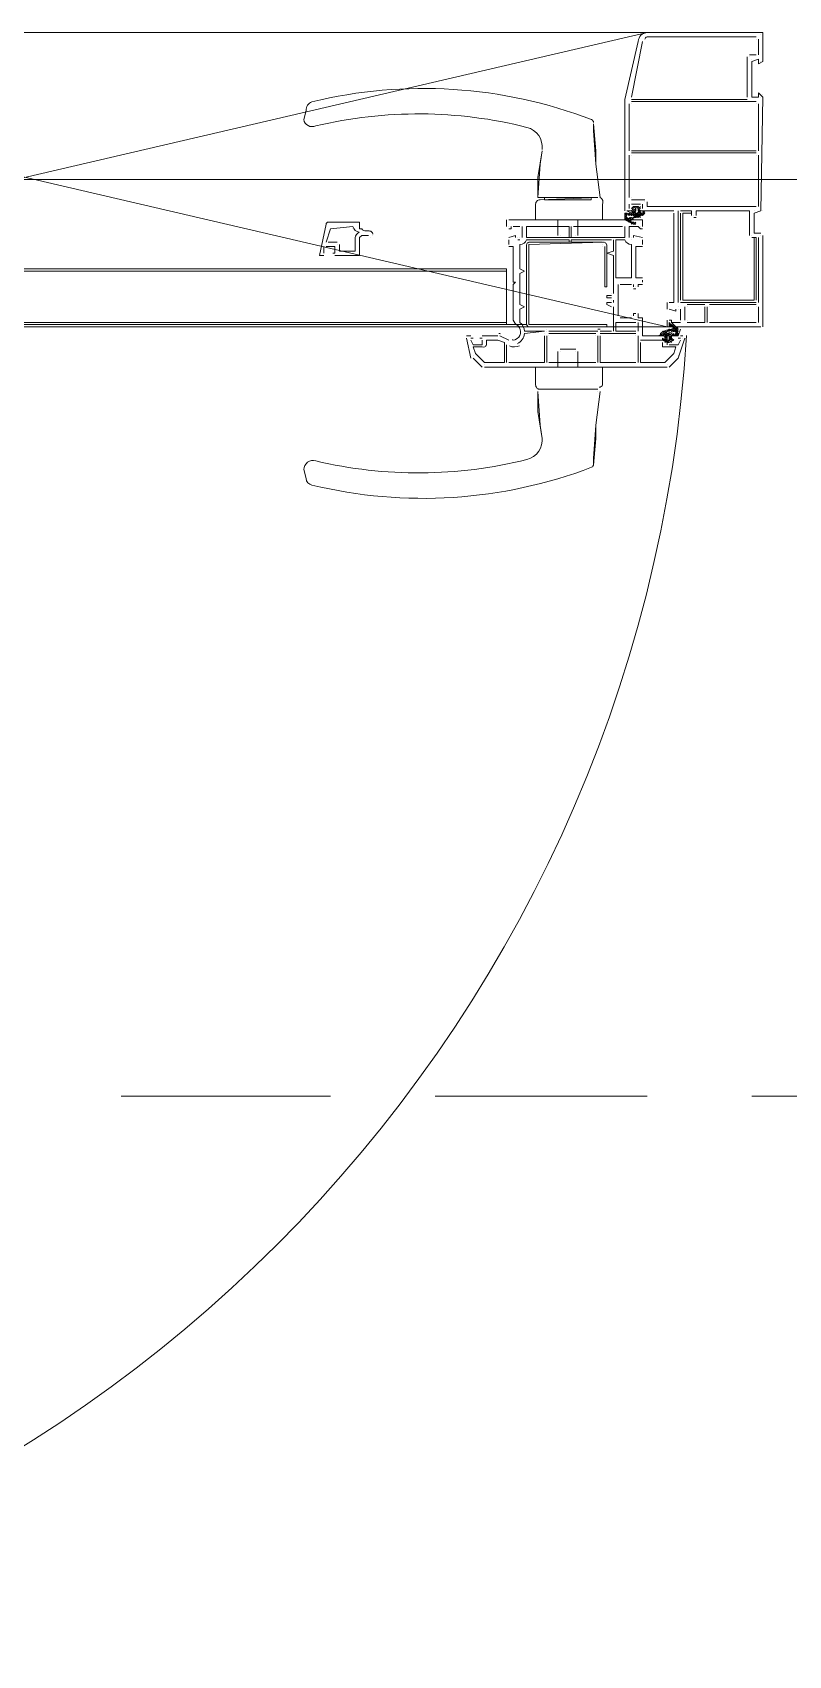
# Model space of a CAD drawing. Header units: millimetres. Extents: x 906 to 41302, y 848 to 28850.
# Drawn here: x 27244 to 27603, y 16711 to 17482 of the extents above; entities that cross this region are included whole.
import ezdxf

# ---------------------------------------------------------------- set-up
doc = ezdxf.new("R2010")
doc.units = ezdxf.units.MM
for name, color, linetype in [('PDF_X-단위세대$및$주동평면도$A-DOOR', 7, 'Continuous'), ('PDF_X-단위세대$및$주동평면도$A-FIN-INSL-HID', 7, 'Continuous'), ('PDF_X-단위세대$및$주동평면도$A-ST-AXIS-CEN', 7, 'Continuous')]:
    doc.layers.add(name, color=color, linetype=linetype)

msp = doc.modelspace()

# ---------------------------------------------------------------- linework, layer by layer
at = {"layer": 'PDF_X-단위세대$및$주동평면도$A-DOOR', "lineweight": 5}
for points in [[(26945.18, 17481.56), (27535.73, 17481.56), (26935.66, 17341.86), (27545.26, 17341.86)], [(27509.28, 17402.19), (27487.05, 17402.19), (27487.05, 17403.24), (27509.28, 17403.24)], [(27529.38, 17399.01), (27528.33, 17397.95), (27529.38, 17399.01), (27531.5, 17399.01), (27532.56, 17397.95), (27531.5, 17399.01), (27531.5, 17397.95), (27530.44, 17399.01)], [(27531.5, 17399.01), (27530.44, 17399.01)], [(27525.15, 17395.84), (27526.21, 17394.78)], [(27526.21, 17393.72), (27525.15, 17392.66)], [(27526.21, 17395.84), (27527.27, 17394.78)], [(27527.27, 17393.72), (27528.33, 17392.66)], [(27528.33, 17393.72), (27529.38, 17392.66)], [(27498.69, 17384.19), (27498.69, 17389.49), (27478.58, 17389.49), (27478.58, 17384.19)], [(27011.86, 17369.38), (27469.06, 17369.38), (27469.06, 17368.32), (27011.86, 17368.32)], [(27469.06, 17368.32), (27011.86, 17368.32), (27011.86, 17343.98), (27469.06, 17343.98)], [(27011.86, 17368.32), (27469.06, 17368.32), (27469.06, 17343.98), (27011.86, 17343.98)], [(27011.86, 17343.98), (27469.06, 17343.98), (27469.06, 17342.92), (27011.86, 17342.92)], [(27546.32, 17340.8), (27547.38, 17339.74)], [(27548.43, 17342.92), (27547.38, 17341.86)], [(27547.38, 17340.8), (27548.43, 17339.74)], [(27483.88, 17311.17), (27484.93, 17295.29), (27485.99, 17288.94), (27483.88, 17301.64)]]:
    msp.add_lwpolyline(points, close=True, dxfattribs=at)
at = {"layer": 'PDF_X-단위세대$및$주동평면도$A-DOOR', "lineweight": 9}
for points in [[(27525.15, 17396.89), (27525.15, 17449.81), (27531.5, 17477.33, -0.364335), (27535.73, 17481.56), (27589.71, 17481.56), (27590.77, 17481.56), (27590.77, 17480.5), (27590.77, 17467.8), (27588.65, 17466.74), (27588.65, 17468.86), (27585.48, 17467.8), (27585.48, 17450.87), (27588.65, 17450.87), (27588.65, 17452.99), (27590.77, 17450.87), (27589.71, 17396.89), (27586.53, 17395.84), (27586.53, 17386.31), (27589.71, 17386.31)], [(27534.74, 17478.31, -0.332082), (27535.73, 17479.44), (27587.59, 17479.44)]]:
    msp.add_lwpolyline(points, format="xyb", dxfattribs=at)
for points in [[(27528.33, 17450.87), (27533.62, 17477.33)], [(27531.5, 17477.33), (27531.5, 17477.33)], [(27533.62, 17477.33), (27533.62, 17477.33)], [(27535.73, 17481.56), (27535.73, 17481.56)], [(27535.73, 17479.44), (27535.73, 17479.44)], [(27587.59, 17479.44), (27587.59, 17479.44)], [(27587.59, 17478.39), (27587.59, 17478.39)], [(27588.65, 17478.39), (27588.65, 17470.98)], [(27588.65, 17478.39), (27588.65, 17478.39)], [(27589.71, 17481.56), (27589.71, 17481.56)], [(27589.71, 17480.5), (27589.71, 17480.5)], [(27590.77, 17480.5), (27590.77, 17480.5)], [(27583.36, 17450.87), (27583.36, 17469.92)], [(27583.36, 17469.92), (27583.36, 17469.92)], [(27587.59, 17470.98), (27584.42, 17470.98)], [(27584.42, 17470.98), (27584.42, 17470.98)], [(27584.42, 17469.92), (27584.42, 17469.92)], [(27585.48, 17468.86), (27585.48, 17468.86)], [(27587.59, 17470.98), (27587.59, 17470.98)], [(27588.65, 17470.98), (27588.65, 17470.98)], [(27588.65, 17468.86), (27588.65, 17468.86)], [(27585.48, 17467.8), (27585.48, 17467.8)], [(27588.65, 17466.74), (27588.65, 17466.74)], [(27589.71, 17467.8), (27589.71, 17467.8)], [(27590.77, 17467.8), (27590.77, 17467.8)], [(27588.65, 17452.99), (27588.65, 17452.99)], [(27525.15, 17449.81), (27525.15, 17449.81)], [(27527.27, 17425.47), (27527.27, 17447.69)], [(27527.27, 17447.69), (27527.27, 17447.69)], [(27528.33, 17450.87), (27528.33, 17450.87)], [(27583.36, 17449.81), (27528.33, 17449.81)], [(27528.33, 17449.81), (27528.33, 17449.81)], [(27528.33, 17448.75), (27587.59, 17448.75)], [(27528.33, 17448.75), (27528.33, 17448.75)], [(27528.33, 17447.69), (27528.33, 17447.69)], [(27583.36, 17450.87), (27583.36, 17450.87)], [(27583.36, 17449.81), (27583.36, 17449.81)], [(27585.48, 17450.87), (27585.48, 17450.87)], [(27587.59, 17448.75), (27587.59, 17448.75)], [(27587.59, 17447.69), (27587.59, 17447.69)], [(27588.65, 17451.93), (27588.65, 17451.93)], [(27588.65, 17450.87), (27588.65, 17450.87)], [(27588.65, 17447.69), (27588.65, 17425.47)], [(27588.65, 17447.69), (27588.65, 17447.69)], [(27589.71, 17450.87), (27589.71, 17450.87)], [(27590.77, 17451.93), (27590.77, 17451.93)], [(27590.77, 17450.87), (27590.77, 17450.87)], [(27527.27, 17425.47), (27527.27, 17425.47)], [(27527.27, 17403.24), (27527.27, 17423.35)], [(27527.27, 17423.35), (27527.27, 17423.35)], [(27528.33, 17425.47), (27587.59, 17425.47)], [(27528.33, 17425.47), (27528.33, 17425.47)], [(27528.33, 17424.41), (27587.59, 17424.41)], [(27528.33, 17424.41), (27528.33, 17424.41)], [(27528.33, 17423.35), (27528.33, 17423.35)], [(27587.59, 17425.47), (27587.59, 17425.47)], [(27587.59, 17424.41), (27587.59, 17424.41)], [(27587.59, 17423.35), (27587.59, 17423.35)], [(27588.65, 17425.47), (27588.65, 17425.47)], [(27588.65, 17423.35), (27588.65, 17399.01)], [(27588.65, 17423.35), (27588.65, 17423.35)], [(27527.27, 17403.24), (27527.27, 17403.24)], [(27527.27, 17400.07), (27527.27, 17397.95)], [(27527.27, 17400.07), (27527.27, 17400.07)], [(27528.33, 17403.24), (27528.33, 17403.24)], [(27534.68, 17402.19), (27528.33, 17402.19)], [(27528.33, 17402.19), (27528.33, 17402.19)], [(27528.33, 17400.07), (27532.56, 17400.07)], [(27528.33, 17400.07), (27528.33, 17400.07)], [(27532.56, 17400.07), (27532.56, 17400.07)], [(27533.62, 17397.95), (27533.62, 17400.07)], [(27533.62, 17400.07), (27533.62, 17400.07)], [(27534.68, 17402.19), (27534.68, 17402.19)], [(27534.68, 17401.13), (27534.68, 17401.13)], [(27587.59, 17399.01), (27535.73, 17399.01), (27535.73, 17401.13)], [(27535.73, 17401.13), (27535.73, 17401.13)], [(27535.73, 17399.01), (27535.73, 17399.01)], [(27587.59, 17399.01), (27587.59, 17399.01)], [(27588.65, 17399.01), (27588.65, 17399.01)], [(27525.15, 17396.89), (27525.15, 17396.89)], [(27526.21, 17396.89), (27528.33, 17396.89)], [(27526.21, 17396.89), (27526.21, 17396.89)], [(27527.27, 17397.95), (27527.27, 17397.95)], [(27528.33, 17397.95), (27528.33, 17397.95)], [(27528.33, 17397.95), (27528.33, 17397.95)], [(27528.33, 17397.95), (27528.33, 17397.95)], [(27528.33, 17396.89), (27528.33, 17396.89)], [(27529.38, 17396.89), (27529.38, 17396.89)], [(27532.56, 17397.95), (27532.56, 17397.95)], [(27532.56, 17397.95), (27532.56, 17397.95)], [(27548.43, 17396.89), (27532.56, 17396.89)], [(27532.56, 17396.89), (27532.56, 17396.89)], [(27533.62, 17397.95), (27533.62, 17397.95)], [(27546.32, 17353.5), (27548.43, 17353.5), (27548.43, 17395.84)], [(27548.43, 17396.89), (27548.43, 17396.89)], [(27548.43, 17395.84), (27548.43, 17395.84)], [(27550.55, 17353.5), (27550.55, 17396.89)], [(27550.55, 17396.89), (27550.55, 17396.89)], [(27551.61, 17396.89), (27556.9, 17396.89), (27556.9, 17394.78)], [(27551.61, 17396.89), (27551.61, 17396.89)], [(27551.61, 17395.84), (27551.61, 17354.56)], [(27551.61, 17395.84), (27551.61, 17395.84)], [(27552.67, 17396.89), (27556.9, 17396.89), (27556.9, 17395.84), (27552.67, 17395.84), (27552.67, 17354.56), (27586.53, 17354.56), (27586.53, 17384.19), (27587.59, 17384.19), (27587.59, 17354.56)], [(27552.67, 17396.89), (27552.67, 17396.89)], [(27552.67, 17395.84), (27552.67, 17395.84)], [(27552.67, 17395.84), (27552.67, 17395.84)], [(27556.9, 17396.89), (27556.9, 17396.89)], [(27556.9, 17396.89), (27556.9, 17396.89)], [(27556.9, 17395.84), (27556.9, 17395.84)], [(27556.9, 17394.78), (27556.9, 17394.78)], [(27557.96, 17394.78), (27557.96, 17394.78)], [(27557.96, 17393.72), (27559.02, 17393.72)], [(27557.96, 17393.72), (27557.96, 17393.72)], [(27584.42, 17385.25), (27584.42, 17396.89), (27559.02, 17396.89), (27559.02, 17394.78)], [(27559.02, 17396.89), (27559.02, 17396.89)], [(27559.02, 17396.89), (27559.02, 17396.89)], [(27559.02, 17394.78), (27559.02, 17394.78)], [(27559.02, 17393.72), (27559.02, 17393.72)], [(27584.42, 17396.89), (27584.42, 17396.89)], [(27586.53, 17396.89), (27586.53, 17396.89)], [(27586.53, 17395.84), (27586.53, 17395.84)], [(27589.71, 17396.89), (27589.71, 17396.89)], [(27590.77, 17396.89), (27590.77, 17396.89)], [(27584.42, 17385.25), (27584.42, 17385.25)], [(27585.48, 17385.25), (27585.48, 17385.25)], [(27587.59, 17384.19), (27585.48, 17384.19)], [(27585.48, 17384.19), (27585.48, 17384.19)], [(27586.53, 17386.31), (27586.53, 17386.31)], [(27586.53, 17384.19), (27586.53, 17384.19)], [(27587.59, 17384.19), (27587.59, 17384.19)], [(27587.59, 17384.19), (27587.59, 17384.19)], [(27588.65, 17384.19), (27588.65, 17353.5)], [(27588.65, 17384.19), (27588.65, 17384.19)], [(27589.71, 17386.31), (27589.71, 17386.31)], [(27589.71, 17385.25), (27589.71, 17385.25)], [(27590.77, 17385.25), (27590.77, 17369.38), (27590.77, 17341.86)], [(27590.77, 17385.25), (27590.77, 17385.25)], [(27590.77, 17369.38), (27590.77, 17369.38)], [(27545.26, 17350.33), (27545.26, 17353.5)], [(27545.26, 17353.5), (27545.26, 17353.5)], [(27546.32, 17353.5), (27546.32, 17353.5)], [(27548.43, 17353.5), (27548.43, 17353.5)], [(27550.55, 17353.5), (27550.55, 17353.5)], [(27551.61, 17354.56), (27551.61, 17354.56)], [(27551.61, 17353.5), (27587.59, 17353.5)], [(27551.61, 17353.5), (27551.61, 17353.5)], [(27552.67, 17354.56), (27552.67, 17354.56)], [(27552.67, 17354.56), (27552.67, 17354.56)], [(27586.53, 17353.5), (27552.67, 17353.5)], [(27554.78, 17352.44), (27563.25, 17352.44)], [(27554.78, 17352.44), (27554.78, 17352.44)], [(27563.25, 17352.44), (27563.25, 17352.44)], [(27565.37, 17352.44), (27587.59, 17352.44)], [(27565.37, 17352.44), (27565.37, 17352.44)], [(27586.53, 17354.56), (27586.53, 17354.56)], [(27586.53, 17354.56), (27586.53, 17354.56)], [(27586.53, 17353.5), (27586.53, 17353.5)], [(27587.59, 17354.56), (27587.59, 17354.56)], [(27587.59, 17353.5), (27587.59, 17353.5)], [(27587.59, 17352.44), (27587.59, 17352.44)], [(27588.65, 17353.5), (27588.65, 17353.5)], [(27545.26, 17350.33), (27545.26, 17350.33)], [(27545.26, 17345.04), (27545.26, 17341.86), (27589.71, 17341.86)], [(27545.26, 17345.04), (27545.26, 17345.04)], [(27549.49, 17350.33), (27549.49, 17349.27), (27546.32, 17350.33)], [(27546.32, 17350.33), (27546.32, 17350.33)], [(27551.61, 17343.98), (27547.38, 17343.98), (27547.38, 17345.04), (27546.32, 17345.04)], [(27546.32, 17345.04), (27546.32, 17345.04)], [(27547.38, 17345.04), (27547.38, 17345.04)], [(27549.49, 17350.33), (27549.49, 17350.33)], [(27549.49, 17349.27), (27549.49, 17349.27)], [(27550.55, 17351.39), (27550.55, 17351.39)], [(27550.55, 17351.39), (27550.55, 17351.39)], [(27550.55, 17350.33), (27550.55, 17350.33)], [(27550.55, 17350.33), (27550.55, 17350.33)], [(27551.61, 17350.33), (27551.61, 17345.04)], [(27551.61, 17350.33), (27551.61, 17350.33)], [(27551.61, 17345.04), (27551.61, 17345.04)], [(27553.73, 17345.04), (27553.73, 17351.39)], [(27553.73, 17351.39), (27553.73, 17351.39)], [(27553.73, 17345.04), (27553.73, 17345.04)], [(27554.78, 17351.39), (27554.78, 17351.39)], [(27563.25, 17351.39), (27563.25, 17343.98), (27554.78, 17343.98)], [(27554.78, 17345.04), (27554.78, 17345.04)], [(27563.25, 17351.39), (27563.25, 17351.39)], [(27563.25, 17351.39), (27563.25, 17351.39)], [(27564.31, 17343.98), (27564.31, 17351.39)], [(27564.31, 17351.39), (27564.31, 17351.39)], [(27565.37, 17351.39), (27565.37, 17351.39)], [(27587.59, 17351.39), (27587.59, 17351.39)], [(27588.65, 17351.39), (27588.65, 17343.98)], [(27588.65, 17351.39), (27588.65, 17351.39)], [(27545.26, 17341.86), (27545.26, 17341.86)], [(27547.38, 17343.98), (27547.38, 17343.98)], [(27551.61, 17343.98), (27551.61, 17343.98)], [(27554.78, 17343.98), (27554.78, 17343.98)], [(27563.25, 17343.98), (27563.25, 17343.98)], [(27564.31, 17343.98), (27564.31, 17343.98)], [(27565.37, 17343.98), (27587.59, 17343.98)], [(27565.37, 17343.98), (27565.37, 17343.98)], [(27587.59, 17343.98), (27587.59, 17343.98)], [(27588.65, 17343.98), (27588.65, 17343.98)], [(27589.71, 17341.86), (27589.71, 17341.86)], [(27590.77, 17341.86), (27590.77, 17341.86)]]:
    msp.add_lwpolyline(points, dxfattribs=at)
at = {"layer": 'PDF_X-단위세대$및$주동평면도$A-DOOR', "lineweight": 5}
for points in [[(27485.95, 17426.09, 0.373567), (27478.72, 17436.53, 0.120468), (27378.4, 17437.22, -0.496768), (27372.75, 17440.29), (27373.81, 17444.52, -0.337816), (27376.64, 17448.65, -0.152184), (27509.39, 17440.24, -0.281934), (27510.33, 17438.86)], [(27514.57, 17392.66), (27514.57, 17400.07, 0.414215), (27513.51, 17403.24), (27511.39, 17419.12), (27510.33, 17434.99), (27510.33, 17438.17), (27511.39, 17425.47), (27511.39, 17419.12)], [(27482.82, 17392.66), (27482.82, 17400.07, -0.414215), (27484.93, 17402.19), (27512.45, 17403.24), (27509.28, 17403.24)], [(27382.28, 17375.73), (27380.16, 17375.73), (27383.33, 17390.54, -0.363981), (27384.39, 17391.6), (27399.21, 17391.6), (27399.21, 17390.54), (27399.21, 17388.43), (27400.27, 17388.43, 0.238117), (27402.38, 17387.37), (27403.44, 17387.37, -0.414215), (27405.56, 17385.78)], [(27528.33, 17393.72), (27526.21, 17392.66), (27527.81, 17393.72, 0.124773), (27531.51, 17393.96, 0.054726), (27529.38, 17393.72), (27527.27, 17391.6), (27528.33, 17392.66), (27530.44, 17394.78), (27532.56, 17396.89), (27531.5, 17397.95), (27533.62, 17394.78), (27532.56, 17395.84), (27529.38, 17393.72), (27530.44, 17393.72), (27529.38, 17394.78), (27528.33, 17395.84), (27530.44, 17394.78), (27531.5, 17393.72), (27530.44, 17394.78), (27528.33, 17396.89), (27529.38, 17397.95)], [(27389.68, 17381.02), (27389.68, 17377.84), (27397.09, 17377.84), (27397.09, 17384.19, -0.217441), (27399.06, 17386.72, -0.290021), (27396.03, 17389.49), (27385.45, 17388.43), (27383.33, 17382.08)], [(27474.18, 17333.95, 0.260906), (27477.53, 17338.69), (27487.05, 17339.74), (27477.53, 17339.74, 0.215587), (27475.41, 17343.98), (27475.41, 17350.33), (27477.53, 17351.39), (27475.41, 17352.44), (27475.41, 17367.26), (27477.53, 17368.32), (27475.41, 17369.38), (27475.41, 17381.02, 0.326664), (27478.58, 17383.14), (27498.69, 17383.14), (27498.69, 17382.08), (27499.75, 17382.08), (27499.75, 17383.14), (27518.8, 17383.14)], [(27469.06, 17342.92), (27478.58, 17342.92), (27478.58, 17379.96, -0.414215), (27479.64, 17382.08), (27514.57, 17382.08)], [(27471.69, 17335.74, 0.217668), (27473.28, 17335.86, 0.51519), (27474.64, 17342.25, -0.174775), (27472.23, 17345.04), (27472.23, 17361.97), (27473.29, 17363.03), (27472.23, 17363.03), (27472.23, 17379.96), (27470.12, 17379.96)], [(27478.58, 17343.45, 0.414215), (27479.64, 17341.86), (27516.68, 17341.86), (27516.68, 17342.92), (27479.64, 17342.92), (27479.64, 17381.02), (27515.1, 17382.08, -0.414215), (27516.68, 17379.96), (27516.68, 17360.91), (27515.63, 17360.91), (27515.63, 17379.96)], [(27544.2, 17336.57), (27545.26, 17337.63), (27547.38, 17338.69), (27545.26, 17337.63), (27543.14, 17338.69), (27541.03, 17337.63), (27542.08, 17337.63), (27542.08, 17338.69, -0.111699), (27545.45, 17340.5)], [(27546.32, 17342.92), (27546.32, 17343.98), (27550.55, 17338.69), (27549.49, 17339.74), (27549.49, 17338.69), (27550.55, 17337.63), (27549.49, 17338.69), (27550.55, 17339.74, 0.1084), (27545.26, 17338.69), (27544.2, 17337.63), (27544.2, 17336.57), (27544.2, 17335.51), (27546.32, 17335.51), (27547.38, 17336.57), (27545.26, 17334.45), (27543.14, 17336.57), (27543.14, 17335.51), (27544.2, 17335.51), (27545.26, 17336.57), (27542.08, 17338.69), (27543.14, 17337.63), (27546.32, 17340.8, -0.124773), (27549.49, 17339.74), (27550.55, 17340.8), (27549.49, 17339.74), (27548.43, 17341.86), (27547.38, 17341.86), (27546.32, 17342.92), (27546.32, 17341.86), (27547.38, 17342.92), (27550.55, 17339.74), (27549.49, 17337.63), (27549.49, 17338.69), (27548.43, 17337.63), (27547.38, 17338.69), (27549.49, 17337.63), (27550.55, 17338.69)], [(27544.2, 17339.74), (27543.14, 17337.63), (27546.3, 17340.56, 0.054726), (27549.49, 17341.86), (27547.38, 17339.74), (27549.49, 17341.86), (27550.55, 17340.8), (27547.38, 17343.98)], [(27512.98, 17313.29, 0.414215), (27514.57, 17314.34), (27514.57, 17322.81), (27482.82, 17322.81), (27482.82, 17314.34, 0.414215), (27484.93, 17312.23), (27512.45, 17312.23), (27509.28, 17312.23), (27487.05, 17312.23)], [(27485.95, 17289.38, -0.373567), (27478.72, 17278.95, -0.120468), (27378.4, 17278.25, 0.496768), (27372.75, 17274.13), (27373.81, 17269.89, 0.337816), (27376.64, 17266.82, 0.152184), (27509.39, 17275.24, 0.281934), (27510.33, 17276.61)]]:
    msp.add_lwpolyline(points, format="xyb", dxfattribs=at)
for points in [[(27483.88, 17403.24), (27484.93, 17419.12), (27485.99, 17425.47), (27483.88, 17412.77), (27483.88, 17403.24), (27487.05, 17403.24)], [(27512.45, 17403.24), (27512.45, 17403.24)], [(27513.51, 17403.24), (27513.51, 17403.24)], [(27530.44, 17399.01), (27528.33, 17397.95), (27530.44, 17396.89), (27530.44, 17397.95), (27529.38, 17399.01), (27530.44, 17397.95), (27527.27, 17394.78), (27527.27, 17395.84), (27525.15, 17394.78), (27526.21, 17395.84), (27525.15, 17395.84), (27525.15, 17392.66), (27529.38, 17390.54)], [(27529.38, 17399.01), (27529.38, 17399.01)], [(27530.44, 17399.01), (27530.44, 17399.01)], [(27531.5, 17399.01), (27531.5, 17399.01)], [(27531.5, 17396.89), (27532.56, 17399.01)], [(27399.21, 17391.6), (27399.21, 17391.6)], [(27469.06, 17392.66), (27469.06, 17389.49)], [(27469.06, 17392.66), (27469.06, 17392.66)], [(27470.12, 17392.66), (27533.62, 17392.66), (27533.62, 17389.49)], [(27470.12, 17392.66), (27470.12, 17392.66)], [(27493.4, 17392.66), (27493.4, 17385.25)], [(27502.93, 17385.25), (27502.93, 17392.66)], [(27525.15, 17395.84), (27525.15, 17395.84)], [(27530.44, 17391.6), (27529.38, 17390.54), (27530.44, 17390.54), (27529.38, 17391.6), (27528.33, 17391.6), (27527.27, 17391.6), (27525.15, 17393.72), (27529.38, 17390.54), (27525.15, 17394.78)], [(27525.15, 17393.72), (27526.21, 17394.78)], [(27525.15, 17392.66), (27525.15, 17392.66)], [(27525.15, 17392.66), (27525.15, 17392.66)], [(27528.33, 17395.84), (27526.21, 17396.89)], [(27526.21, 17396.89), (27526.21, 17396.89)], [(27526.21, 17395.84), (27526.21, 17395.84)], [(27526.21, 17394.78), (27526.21, 17394.78)], [(27526.21, 17394.78), (27526.21, 17394.78)], [(27526.21, 17393.72), (27526.21, 17393.72)], [(27526.21, 17393.72), (27526.21, 17393.72)], [(27530.44, 17395.84), (27528.33, 17394.78), (27527.27, 17395.84)], [(27527.27, 17394.78), (27527.27, 17394.78)], [(27527.27, 17393.72), (27527.27, 17393.72)], [(27527.27, 17393.72), (27527.27, 17393.72)], [(27528.33, 17397.95), (27528.33, 17397.95)], [(27528.33, 17397.95), (27528.33, 17397.95)], [(27528.33, 17396.89), (27528.33, 17396.89)], [(27528.33, 17394.78), (27530.44, 17396.89)], [(27528.33, 17395.84), (27528.33, 17395.84)], [(27528.33, 17392.66), (27528.33, 17392.66)], [(27528.33, 17392.66), (27528.33, 17392.66)], [(27528.33, 17391.6), (27528.33, 17391.6)], [(27528.33, 17391.6), (27528.33, 17390.54), (27529.38, 17391.6)], [(27529.38, 17397.95), (27529.38, 17397.95)], [(27532.56, 17393.72), (27529.38, 17396.89), (27530.44, 17397.95)], [(27532.56, 17394.78), (27530.44, 17395.84), (27529.38, 17394.78), (27532.56, 17396.89)], [(27529.38, 17391.6), (27529.38, 17391.6)], [(27530.44, 17397.95), (27530.44, 17397.95)], [(27530.44, 17396.89), (27530.44, 17396.89)], [(27530.44, 17396.89), (27530.44, 17396.89)], [(27530.44, 17395.84), (27530.44, 17395.84)], [(27530.44, 17393.72), (27530.44, 17393.72)], [(27530.44, 17391.6), (27530.44, 17391.6)], [(27531.5, 17397.95), (27531.5, 17397.95)], [(27531.5, 17397.95), (27531.5, 17397.95)], [(27531.5, 17396.89), (27531.5, 17397.95)], [(27531.5, 17396.89), (27531.5, 17396.89)], [(27531.5, 17393.72), (27534.68, 17396.89)], [(27531.5, 17394.78), (27531.5, 17394.78)], [(27532.56, 17397.95), (27532.56, 17397.95)], [(27532.56, 17397.95), (27532.56, 17397.95)], [(27532.56, 17397.95), (27532.56, 17397.95)], [(27532.56, 17396.89), (27532.56, 17396.89)], [(27532.56, 17395.84), (27532.56, 17395.84)], [(27533.62, 17396.89), (27533.62, 17396.89)], [(27533.62, 17395.84), (27534.68, 17395.84), (27533.62, 17396.89)], [(27533.62, 17395.84), (27533.62, 17395.84)], [(27533.62, 17392.66), (27533.62, 17392.66)], [(27534.68, 17395.84), (27534.68, 17395.84)], [(27385.45, 17388.43), (27385.45, 17388.43)], [(27387.57, 17375.73), (27399.21, 17375.73), (27399.21, 17384.19), (27400.27, 17385.25), (27403.44, 17385.25)], [(27396.03, 17388.43), (27396.03, 17388.43)], [(27399.21, 17388.43), (27399.21, 17388.43)], [(27403.44, 17385.25), (27403.44, 17385.25)], [(27403.44, 17385.25), (27403.44, 17385.25)], [(27404.5, 17384.19), (27404.5, 17384.19)], [(27405.56, 17385.25), (27405.56, 17385.25)], [(27469.06, 17389.49), (27469.06, 17389.49)], [(27470.12, 17388.43), (27471.18, 17388.43), (27471.18, 17389.49)], [(27470.12, 17389.49), (27470.12, 17389.49)], [(27470.12, 17388.43), (27470.12, 17388.43)], [(27470.12, 17384.19), (27473.29, 17385.25), (27473.29, 17384.19)], [(27470.12, 17384.19), (27470.12, 17384.19)], [(27470.12, 17381.02), (27470.12, 17383.14)], [(27470.12, 17383.14), (27470.12, 17383.14)], [(27471.18, 17389.49), (27471.18, 17389.49)], [(27471.18, 17388.43), (27471.18, 17388.43)], [(27472.23, 17389.49), (27475.41, 17389.49)], [(27472.23, 17389.49), (27472.23, 17389.49)], [(27473.29, 17385.25), (27473.29, 17385.25)], [(27473.29, 17384.19), (27473.29, 17384.19)], [(27474.35, 17384.19), (27474.35, 17384.19)], [(27475.41, 17383.14), (27474.35, 17383.14)], [(27474.35, 17383.14), (27474.35, 17383.14)], [(27475.41, 17389.49), (27475.41, 17389.49)], [(27475.41, 17384.19), (27475.41, 17384.19)], [(27475.41, 17383.14), (27475.41, 17383.14)], [(27476.47, 17389.49), (27476.47, 17384.19)], [(27476.47, 17389.49), (27476.47, 17389.49)], [(27476.47, 17384.19), (27476.47, 17384.19)], [(27478.58, 17389.49), (27478.58, 17389.49)], [(27478.58, 17384.19), (27478.58, 17384.19)], [(27478.58, 17383.14), (27478.58, 17383.14)], [(27494.46, 17385.25), (27494.46, 17385.25)], [(27494.46, 17384.19), (27495.52, 17384.19), (27500.81, 17384.19)], [(27498.69, 17389.49), (27498.69, 17389.49)], [(27498.69, 17384.19), (27498.69, 17384.19)], [(27498.69, 17383.14), (27498.69, 17383.14)], [(27499.75, 17384.19), (27499.75, 17389.49)], [(27499.75, 17389.49), (27499.75, 17389.49)], [(27499.75, 17384.19), (27499.75, 17384.19)], [(27499.75, 17383.14), (27499.75, 17383.14)], [(27525.15, 17389.49), (27525.15, 17384.19), (27500.81, 17384.19), (27501.87, 17384.19)], [(27524.09, 17389.49), (27500.81, 17389.49)], [(27500.81, 17389.49), (27500.81, 17389.49)], [(27500.81, 17384.19), (27500.81, 17384.19)], [(27501.87, 17385.25), (27501.87, 17385.25)], [(27519.86, 17357.74), (27519.86, 17375.73), (27516.68, 17376.79), (27519.86, 17377.84), (27519.86, 17383.14)], [(27518.8, 17383.14), (27518.8, 17383.14)], [(27519.86, 17383.14), (27519.86, 17383.14)], [(27520.92, 17383.14), (27520.92, 17383.14)], [(27524.09, 17389.49), (27524.09, 17389.49)], [(27525.15, 17389.49), (27525.15, 17389.49)], [(27525.15, 17384.19), (27525.15, 17384.19)], [(27525.15, 17383.14), (27525.15, 17383.14)], [(27527.27, 17384.19), (27527.27, 17389.49), (27531.5, 17389.49), (27532.56, 17388.43), (27533.62, 17388.43)], [(27527.27, 17389.49), (27527.27, 17389.49)], [(27527.27, 17384.19), (27527.27, 17384.19)], [(27528.33, 17384.19), (27528.33, 17384.19)], [(27528.33, 17384.19), (27528.33, 17384.19)], [(27528.33, 17383.14), (27528.33, 17383.14)], [(27528.33, 17383.14), (27528.33, 17383.14)], [(27529.38, 17390.54), (27529.38, 17390.54)], [(27529.38, 17384.19), (27529.38, 17385.25), (27533.62, 17384.19)], [(27529.38, 17385.25), (27529.38, 17385.25)], [(27529.38, 17384.19), (27529.38, 17384.19)], [(27530.44, 17390.54), (27530.44, 17390.54)], [(27531.5, 17389.49), (27531.5, 17389.49)], [(27532.56, 17389.49), (27532.56, 17389.49)], [(27532.56, 17388.43), (27532.56, 17388.43)], [(27533.62, 17389.49), (27533.62, 17389.49)], [(27533.62, 17388.43), (27533.62, 17388.43)], [(27533.62, 17384.19), (27533.62, 17384.19)], [(27533.62, 17383.14), (27533.62, 17381.02)], [(27533.62, 17383.14), (27533.62, 17383.14)], [(27382.28, 17376.79), (27382.28, 17379.96)], [(27382.28, 17376.79), (27382.28, 17376.79)], [(27382.28, 17376.79), (27382.28, 17376.79)], [(27382.28, 17376.79), (27382.28, 17376.79)], [(27382.28, 17376.79), (27382.28, 17376.79)], [(27386.51, 17376.79), (27387.57, 17376.79), (27387.57, 17379.96), (27383.33, 17379.96)], [(27383.33, 17379.96), (27383.33, 17379.96)], [(27384.39, 17382.08), (27388.63, 17382.08)], [(27384.39, 17382.08), (27384.39, 17382.08)], [(27386.51, 17376.79), (27386.51, 17376.79)], [(27387.57, 17379.96), (27387.57, 17379.96)], [(27387.57, 17376.79), (27387.57, 17376.79)], [(27387.57, 17376.79), (27387.57, 17376.79)], [(27388.63, 17381.02), (27388.63, 17381.02)], [(27389.68, 17377.84), (27389.68, 17377.84)], [(27470.12, 17381.02), (27470.12, 17381.02)], [(27470.12, 17379.96), (27470.12, 17379.96)], [(27472.23, 17379.96), (27472.23, 17379.96)], [(27475.41, 17381.02), (27475.41, 17381.02)], [(27478.58, 17379.96), (27478.58, 17379.96)], [(27479.64, 17382.08), (27479.64, 17382.08)], [(27479.64, 17381.02), (27479.64, 17381.02)], [(27479.64, 17379.96), (27479.64, 17379.96)], [(27498.69, 17382.08), (27498.69, 17382.08)], [(27499.75, 17382.08), (27499.75, 17382.08)], [(27514.57, 17382.08), (27514.57, 17382.08)], [(27514.57, 17381.02), (27514.57, 17381.02)], [(27514.57, 17379.96), (27514.57, 17379.96)], [(27515.63, 17379.96), (27515.63, 17379.96)], [(27516.68, 17379.96), (27516.68, 17379.96)], [(27516.68, 17376.79), (27516.68, 17376.79)], [(27519.86, 17377.84), (27519.86, 17377.84)], [(27519.86, 17375.73), (27519.86, 17375.73)], [(27528.33, 17381.02), (27528.33, 17381.02)], [(27533.62, 17379.96), (27530.44, 17379.96), (27530.44, 17365.14), (27533.62, 17365.14)], [(27530.44, 17379.96), (27530.44, 17379.96)], [(27533.62, 17381.02), (27533.62, 17381.02)], [(27533.62, 17379.96), (27533.62, 17379.96)], [(27475.41, 17369.38), (27475.41, 17369.38)], [(27477.53, 17368.32), (27477.53, 17368.32)], [(27472.23, 17363.03), (27472.23, 17363.03)], [(27472.23, 17361.97), (27472.23, 17361.97)], [(27473.29, 17363.03), (27473.29, 17363.03)], [(27475.41, 17367.26), (27475.41, 17367.26)], [(27515.63, 17360.91), (27515.63, 17360.91)], [(27520.92, 17365.14), (27520.92, 17365.14)], [(27521.98, 17347.15), (27521.98, 17361.97)], [(27521.98, 17361.97), (27521.98, 17361.97)], [(27528.33, 17361.97), (27523.03, 17361.97)], [(27523.03, 17361.97), (27523.03, 17361.97)], [(27528.33, 17365.14), (27528.33, 17365.14)], [(27528.33, 17361.97), (27528.33, 17361.97)], [(27529.38, 17360.91), (27529.38, 17361.97)], [(27529.38, 17361.97), (27529.38, 17361.97)], [(27529.38, 17360.91), (27529.38, 17360.91)], [(27530.44, 17365.14), (27530.44, 17365.14)], [(27530.44, 17360.91), (27530.44, 17360.91)], [(27533.62, 17361.97), (27531.5, 17361.97), (27531.5, 17360.91)], [(27531.5, 17361.97), (27531.5, 17361.97)], [(27531.5, 17360.91), (27531.5, 17360.91)], [(27533.62, 17365.14), (27533.62, 17365.14)], [(27533.62, 17364.09), (27533.62, 17363.03)], [(27533.62, 17364.09), (27533.62, 17364.09)], [(27533.62, 17363.03), (27533.62, 17363.03)], [(27533.62, 17361.97), (27533.62, 17361.97)], [(27475.41, 17352.44), (27475.41, 17352.44)], [(27518.8, 17355.62), (27516.68, 17355.62), (27516.68, 17356.68), (27518.8, 17356.68)], [(27516.68, 17356.68), (27516.68, 17356.68)], [(27516.68, 17355.62), (27516.68, 17355.62)], [(27518.8, 17353.5), (27516.68, 17353.5), (27516.68, 17352.44), (27518.8, 17351.39)], [(27516.68, 17353.5), (27516.68, 17353.5)], [(27516.68, 17352.44), (27516.68, 17352.44)], [(27518.8, 17357.74), (27518.8, 17357.74)], [(27518.8, 17356.68), (27518.8, 17356.68)], [(27518.8, 17355.62), (27518.8, 17355.62)], [(27518.8, 17354.56), (27518.8, 17354.56)], [(27518.8, 17353.5), (27518.8, 17353.5)], [(27519.86, 17357.74), (27519.86, 17357.74)], [(27519.86, 17354.56), (27519.86, 17353.5)], [(27519.86, 17354.56), (27519.86, 17354.56)], [(27519.86, 17353.5), (27519.86, 17353.5)], [(27529.38, 17359.85), (27530.44, 17359.85)], [(27529.38, 17359.85), (27529.38, 17359.85)], [(27530.44, 17359.85), (27530.44, 17359.85)], [(27472.23, 17345.04), (27472.23, 17345.04)], [(27475.41, 17350.33), (27475.41, 17350.33)], [(27477.53, 17351.39), (27477.53, 17351.39)], [(27518.8, 17351.39), (27518.8, 17351.39)], [(27519.86, 17351.39), (27519.86, 17339.74)], [(27519.86, 17351.39), (27519.86, 17351.39)], [(27521.98, 17347.15), (27521.98, 17347.15)], [(27523.03, 17347.15), (27523.03, 17347.15)], [(27528.33, 17346.09), (27523.03, 17346.09)], [(27523.03, 17346.09), (27523.03, 17346.09)], [(27528.33, 17347.15), (27528.33, 17347.15)], [(27528.33, 17346.09), (27528.33, 17346.09)], [(27529.38, 17347.15), (27529.38, 17348.21), (27530.44, 17348.21)], [(27529.38, 17348.21), (27529.38, 17348.21)], [(27529.38, 17347.15), (27529.38, 17347.15)], [(27530.44, 17348.21), (27530.44, 17348.21)], [(27531.5, 17348.21), (27531.5, 17346.09), (27533.62, 17346.09), (27533.62, 17337.63), (27546.32, 17337.63), (27546.32, 17335.51), (27547.38, 17334.45)], [(27531.5, 17348.21), (27531.5, 17348.21)], [(27531.5, 17346.09), (27531.5, 17346.09)], [(27533.62, 17346.09), (27533.62, 17346.09)], [(27452.13, 17337.63), (27450.01, 17337.63)], [(27450.01, 17337.63), (27450.01, 17337.63)], [(27452.13, 17337.63), (27452.13, 17337.63)], [(27464.83, 17337.63), (27457.42, 17337.63)], [(27457.42, 17337.63), (27457.42, 17337.63)], [(27464.83, 17337.63), (27464.83, 17337.63)], [(27470.12, 17335.51), (27465.88, 17337.63)], [(27465.88, 17337.63), (27465.88, 17337.63)], [(27470.12, 17324.93), (27487.05, 17324.93), (27487.05, 17337.63)], [(27474.35, 17341.86), (27474.35, 17341.86)], [(27475.41, 17343.98), (27475.41, 17343.98)], [(27477.53, 17339.74), (27477.53, 17339.74)], [(27477.53, 17338.69), (27477.53, 17338.69)], [(27478.58, 17342.92), (27478.58, 17342.92)], [(27479.64, 17342.92), (27479.64, 17342.92)], [(27479.64, 17341.86), (27479.64, 17341.86)], [(27487.05, 17339.74), (27487.05, 17339.74)], [(27487.05, 17338.69), (27487.05, 17338.69)], [(27487.05, 17337.63), (27487.05, 17337.63)], [(27488.11, 17340.8), (27488.11, 17340.8)], [(27488.11, 17340.8), (27488.11, 17340.8)], [(27488.11, 17339.74), (27488.11, 17339.74)], [(27488.11, 17339.74), (27488.11, 17339.74)], [(27488.11, 17339.74), (27488.11, 17339.74)], [(27488.11, 17324.93), (27488.11, 17337.63)], [(27488.11, 17337.63), (27488.11, 17337.63)], [(27489.17, 17339.74), (27512.45, 17339.74)], [(27489.17, 17339.74), (27489.17, 17339.74)], [(27489.17, 17338.69), (27511.39, 17338.69)], [(27489.17, 17338.69), (27489.17, 17338.69)], [(27489.17, 17337.63), (27489.17, 17337.63)], [(27511.39, 17338.69), (27511.39, 17338.69)], [(27511.39, 17337.63), (27511.39, 17337.63)], [(27513.51, 17340.8), (27512.45, 17340.8)], [(27512.45, 17340.8), (27512.45, 17340.8)], [(27512.45, 17339.74), (27512.45, 17339.74)], [(27512.45, 17337.63), (27512.45, 17324.93)], [(27512.45, 17337.63), (27512.45, 17337.63)], [(27513.51, 17340.8), (27513.51, 17340.8)], [(27513.51, 17339.74), (27518.8, 17339.74)], [(27513.51, 17339.74), (27513.51, 17339.74)], [(27513.51, 17338.69), (27530.44, 17338.69)], [(27513.51, 17338.69), (27513.51, 17338.69)], [(27513.51, 17337.63), (27513.51, 17324.93), (27530.44, 17324.93)], [(27513.51, 17337.63), (27513.51, 17337.63)], [(27516.68, 17342.92), (27516.68, 17342.92)], [(27516.68, 17341.86), (27516.68, 17341.86)], [(27518.8, 17339.74), (27518.8, 17339.74)], [(27519.86, 17339.74), (27519.86, 17339.74)], [(27530.44, 17343.98), (27520.92, 17343.98), (27520.92, 17339.74), (27530.44, 17339.74)], [(27520.92, 17343.98), (27520.92, 17343.98)], [(27520.92, 17339.74), (27520.92, 17339.74)], [(27530.44, 17343.98), (27530.44, 17343.98)], [(27530.44, 17339.74), (27530.44, 17339.74)], [(27530.44, 17339.74), (27530.44, 17339.74)], [(27530.44, 17338.69), (27530.44, 17338.69)], [(27530.44, 17337.63), (27530.44, 17337.63)], [(27531.5, 17343.98), (27531.5, 17339.74)], [(27531.5, 17343.98), (27531.5, 17343.98)], [(27531.5, 17339.74), (27531.5, 17339.74)], [(27531.5, 17337.63), (27531.5, 17324.93)], [(27531.5, 17337.63), (27531.5, 17337.63)], [(27532.56, 17335.51), (27543.14, 17335.51), (27545.26, 17334.45), (27546.32, 17334.45), (27548.43, 17335.51), (27547.38, 17335.51), (27546.32, 17336.57), (27547.38, 17336.57), (27545.26, 17338.69), (27544.2, 17339.74), (27547.38, 17336.57), (27548.43, 17335.51)], [(27533.62, 17337.63), (27533.62, 17337.63)], [(27541.03, 17337.63), (27541.03, 17337.63)], [(27542.08, 17337.63), (27542.08, 17337.63)], [(27542.08, 17337.63), (27542.08, 17337.63)], [(27545.26, 17333.39), (27545.26, 17335.51), (27545.26, 17337.63), (27543.14, 17339.74)], [(27543.14, 17337.63), (27543.14, 17337.63)], [(27543.14, 17337.63), (27543.14, 17337.63)], [(27547.38, 17337.63), (27546.32, 17338.69), (27544.2, 17336.57), (27545.26, 17335.51), (27544.2, 17334.45), (27545.26, 17335.51)], [(27544.2, 17337.63), (27544.2, 17337.63)], [(27545.26, 17339.74), (27545.26, 17339.74)], [(27546.32, 17339.74), (27545.26, 17339.74)], [(27546.32, 17339.74), (27545.26, 17339.74)], [(27545.26, 17338.69), (27545.26, 17338.69)], [(27545.26, 17337.63), (27545.26, 17337.63)], [(27545.26, 17337.63), (27545.26, 17337.63)], [(27546.32, 17342.92), (27546.32, 17342.92)], [(27546.32, 17342.92), (27546.32, 17342.92)], [(27546.32, 17341.86), (27546.32, 17341.86)], [(27546.32, 17341.86), (27546.32, 17341.86)], [(27546.32, 17336.57), (27548.43, 17338.69), (27546.32, 17336.57), (27547.38, 17335.51), (27547.38, 17336.57), (27547.38, 17337.63), (27550.55, 17337.63), (27551.61, 17340.8)], [(27546.32, 17339.74), (27547.38, 17340.8)], [(27546.32, 17337.63), (27546.32, 17337.63)], [(27546.32, 17337.63), (27546.32, 17337.63)], [(27547.38, 17343.98), (27547.38, 17343.98)], [(27547.38, 17342.92), (27547.38, 17342.92)], [(27547.38, 17341.86), (27547.38, 17341.86)], [(27547.38, 17337.63), (27547.38, 17337.63)], [(27548.43, 17341.86), (27548.43, 17341.86)], [(27548.43, 17339.74), (27550.55, 17341.86)], [(27548.43, 17341.86), (27548.43, 17341.86)], [(27549.49, 17339.74), (27549.49, 17339.74)], [(27549.49, 17338.69), (27549.49, 17338.69)], [(27550.55, 17340.8), (27550.55, 17340.8)], [(27550.55, 17337.63), (27550.55, 17337.63)], [(27550.55, 17337.63), (27550.55, 17337.63)], [(27551.61, 17340.8), (27551.61, 17340.8)], [(27552.67, 17337.63), (27551.61, 17337.63)], [(27551.61, 17337.63), (27551.61, 17337.63)], [(27552.67, 17337.63), (27552.67, 17337.63)], [(27450.01, 17336.57), (27452.13, 17327.04)], [(27450.01, 17336.57), (27450.01, 17336.57)], [(27452.13, 17336.57), (27453.18, 17336.57)], [(27452.13, 17336.57), (27452.13, 17336.57)], [(27452.13, 17335.51), (27453.18, 17333.39), (27457.42, 17333.39), (27457.42, 17335.51)], [(27452.13, 17335.51), (27452.13, 17335.51)], [(27453.18, 17336.57), (27453.18, 17336.57)], [(27453.18, 17333.39), (27453.18, 17333.39)], [(27453.18, 17332.34), (27453.18, 17332.34)], [(27457.42, 17336.57), (27456.36, 17336.57)], [(27456.36, 17336.57), (27456.36, 17336.57)], [(27457.42, 17336.57), (27457.42, 17336.57)], [(27457.42, 17335.51), (27457.42, 17335.51)], [(27457.42, 17333.39), (27457.42, 17333.39)], [(27457.42, 17332.34), (27457.42, 17332.34)], [(27459.53, 17335.51), (27459.53, 17335.51)], [(27459.53, 17333.39), (27459.53, 17333.39)], [(27464.83, 17335.51), (27464.83, 17335.51)], [(27468, 17334.45), (27468, 17334.45)], [(27469.06, 17324.93), (27469.06, 17333.39)], [(27469.06, 17333.39), (27469.06, 17333.39)], [(27470.12, 17335.51), (27470.12, 17335.51)], [(27473.29, 17335.51), (27473.29, 17335.51)], [(27474.35, 17333.39), (27474.35, 17333.39)], [(27493.4, 17322.81), (27493.4, 17330.22)], [(27501.87, 17331.28), (27500.81, 17331.28), (27495.52, 17331.28), (27494.46, 17331.28)], [(27494.46, 17330.22), (27494.46, 17330.22)], [(27501.87, 17330.22), (27501.87, 17330.22)], [(27502.93, 17330.22), (27502.93, 17322.81)], [(27532.56, 17335.51), (27532.56, 17335.51)], [(27532.56, 17334.45), (27532.56, 17324.93), (27544.2, 17324.93), (27548.43, 17329.16), (27549.49, 17332.34), (27543.14, 17332.34), (27543.14, 17334.45)], [(27532.56, 17334.45), (27532.56, 17334.45)], [(27543.14, 17336.57), (27543.14, 17336.57)], [(27543.14, 17335.51), (27543.14, 17335.51)], [(27543.14, 17335.51), (27543.14, 17335.51)], [(27543.14, 17334.45), (27543.14, 17334.45)], [(27543.14, 17332.34), (27543.14, 17332.34)], [(27544.2, 17336.57), (27544.2, 17336.57)], [(27544.2, 17336.57), (27544.2, 17336.57)], [(27544.2, 17335.51), (27544.2, 17335.51)], [(27545.26, 17335.51), (27545.26, 17335.51)], [(27545.26, 17335.51), (27545.26, 17335.51)], [(27545.26, 17334.45), (27545.26, 17334.45)], [(27545.26, 17334.45), (27545.26, 17334.45)], [(27545.26, 17334.45), (27545.26, 17334.45)], [(27545.26, 17333.39), (27545.26, 17333.39)], [(27546.32, 17322.81), (27550.55, 17327.04), (27553.73, 17336.57)], [(27546.32, 17336.57), (27546.32, 17336.57)], [(27546.32, 17335.51), (27546.32, 17335.51)], [(27546.32, 17333.39), (27550.55, 17333.39), (27551.61, 17335.51)], [(27546.32, 17335.51), (27546.32, 17335.51)], [(27546.32, 17334.45), (27546.32, 17334.45)], [(27546.32, 17334.45), (27546.32, 17334.45)], [(27546.32, 17333.39), (27546.32, 17333.39)], [(27547.38, 17336.57), (27547.38, 17336.57)], [(27547.38, 17336.57), (27547.38, 17336.57)], [(27547.38, 17336.57), (27547.38, 17336.57)], [(27547.38, 17335.51), (27547.38, 17335.51)], [(27548.43, 17335.51), (27548.43, 17335.51)], [(27549.49, 17332.34), (27549.49, 17332.34)], [(27551.61, 17336.57), (27550.55, 17336.57)], [(27550.55, 17336.57), (27550.55, 17336.57)], [(27550.55, 17333.39), (27550.55, 17333.39)], [(27551.61, 17336.57), (27551.61, 17336.57)], [(27551.61, 17335.51), (27551.61, 17335.51)], [(27552.67, 17336.57), (27552.67, 17336.57)], [(27553.73, 17336.57), (27553.73, 17336.57)], [(27452.13, 17327.04), (27452.13, 17327.04)], [(27453.18, 17328.1), (27453.18, 17328.1)], [(27453.18, 17327.04), (27457.42, 17322.81)], [(27453.18, 17327.04), (27453.18, 17327.04)], [(27454.24, 17329.16), (27454.24, 17329.16)], [(27457.42, 17322.81), (27457.42, 17322.81)], [(27458.48, 17324.93), (27458.48, 17324.93)], [(27458.48, 17323.87), (27458.48, 17323.87)], [(27458.48, 17322.81), (27545.26, 17322.81)], [(27458.48, 17322.81), (27458.48, 17322.81)], [(27468, 17324.93), (27468, 17324.93)], [(27469.06, 17324.93), (27469.06, 17324.93)], [(27470.12, 17324.93), (27470.12, 17324.93)], [(27487.05, 17324.93), (27487.05, 17324.93)], [(27488.11, 17324.93), (27488.11, 17324.93)], [(27489.17, 17324.93), (27511.39, 17324.93)], [(27489.17, 17324.93), (27489.17, 17324.93)], [(27511.39, 17324.93), (27511.39, 17324.93)], [(27511.39, 17324.93), (27511.39, 17324.93)], [(27512.45, 17324.93), (27512.45, 17324.93)], [(27513.51, 17324.93), (27513.51, 17324.93)], [(27530.44, 17324.93), (27530.44, 17324.93)], [(27531.5, 17324.93), (27531.5, 17324.93)], [(27532.56, 17324.93), (27532.56, 17324.93)], [(27544.2, 17324.93), (27544.2, 17324.93)], [(27545.26, 17323.87), (27545.26, 17323.87)], [(27545.26, 17322.81), (27545.26, 17322.81)], [(27546.32, 17322.81), (27546.32, 17322.81)], [(27548.43, 17329.16), (27548.43, 17329.16)], [(27550.55, 17328.1), (27550.55, 17328.1)], [(27550.55, 17327.04), (27550.55, 17327.04)], [(27509.28, 17312.23), (27487.05, 17312.23), (27483.88, 17312.23)], [(27511.39, 17295.29), (27511.39, 17288.94), (27510.33, 17276.24), (27510.33, 17279.42), (27511.39, 17295.29), (27513.51, 17311.17)], [(27512.45, 17311.17), (27512.45, 17311.17)], [(27512.45, 17311.17), (27512.45, 17311.17)], [(27513.51, 17311.17), (27513.51, 17311.17)]]:
    msp.add_lwpolyline(points, dxfattribs=at)
for points in [[(27534.68, 17395.84), (27533.62, 17394.78), (27531.5, 17396.89), (27531.5, 17397.95), (27532.56, 17395.84), (27533.62, 17395.84), (27530.44, 17393.72, 0.111699)], [(27525.15, 17383.14), (27520.92, 17383.14), (27520.92, 17365.14), (27528.33, 17365.14), (27528.33, 17381.02, -0.326664)], [(27459.53, 17333.39), (27459.53, 17335.51), (27464.83, 17335.51), (27468, 17334.45), (27468, 17324.93), (27458.48, 17324.93), (27454.24, 17329.16), (27453.18, 17332.34), (27457.42, 17332.34, 0.414215)]]:
    msp.add_lwpolyline(points, format="xyb", close=True, dxfattribs=at)
for centre, radius, start, end in [((27530.97, 17404.83), 10.05, 252.2021, 276.94891), ((26886.45, 17379.43), 669.4, 273.62549, 356.42944), ((27465.35, 17333.92), 4.76, 79.39204, 90.00078), ((27472.76, 17338.16), 5.82, 246.04429, 295.13136)]:
    msp.add_arc(centre, radius, start, end, dxfattribs=at)
at = {"layer": 'PDF_X-단위세대$및$주동평면도$A-FIN-INSL-HID', "lineweight": 5}
for points in [[(27285.97, 16976.74), (27385.45, 16976.74)], [(27435.19, 16976.74), (27535.73, 16976.74)], [(27585.48, 16976.74), (27684.96, 16976.74)]]:
    msp.add_lwpolyline(points, dxfattribs=at)
at = {"layer": 'PDF_X-단위세대$및$주동평면도$A-ST-AXIS-CEN', "lineweight": 5}
msp.add_lwpolyline([(26729.28, 17411.71), (28330.54, 17411.71)], dxfattribs=at)

doc.saveas('drawing.dxf')
